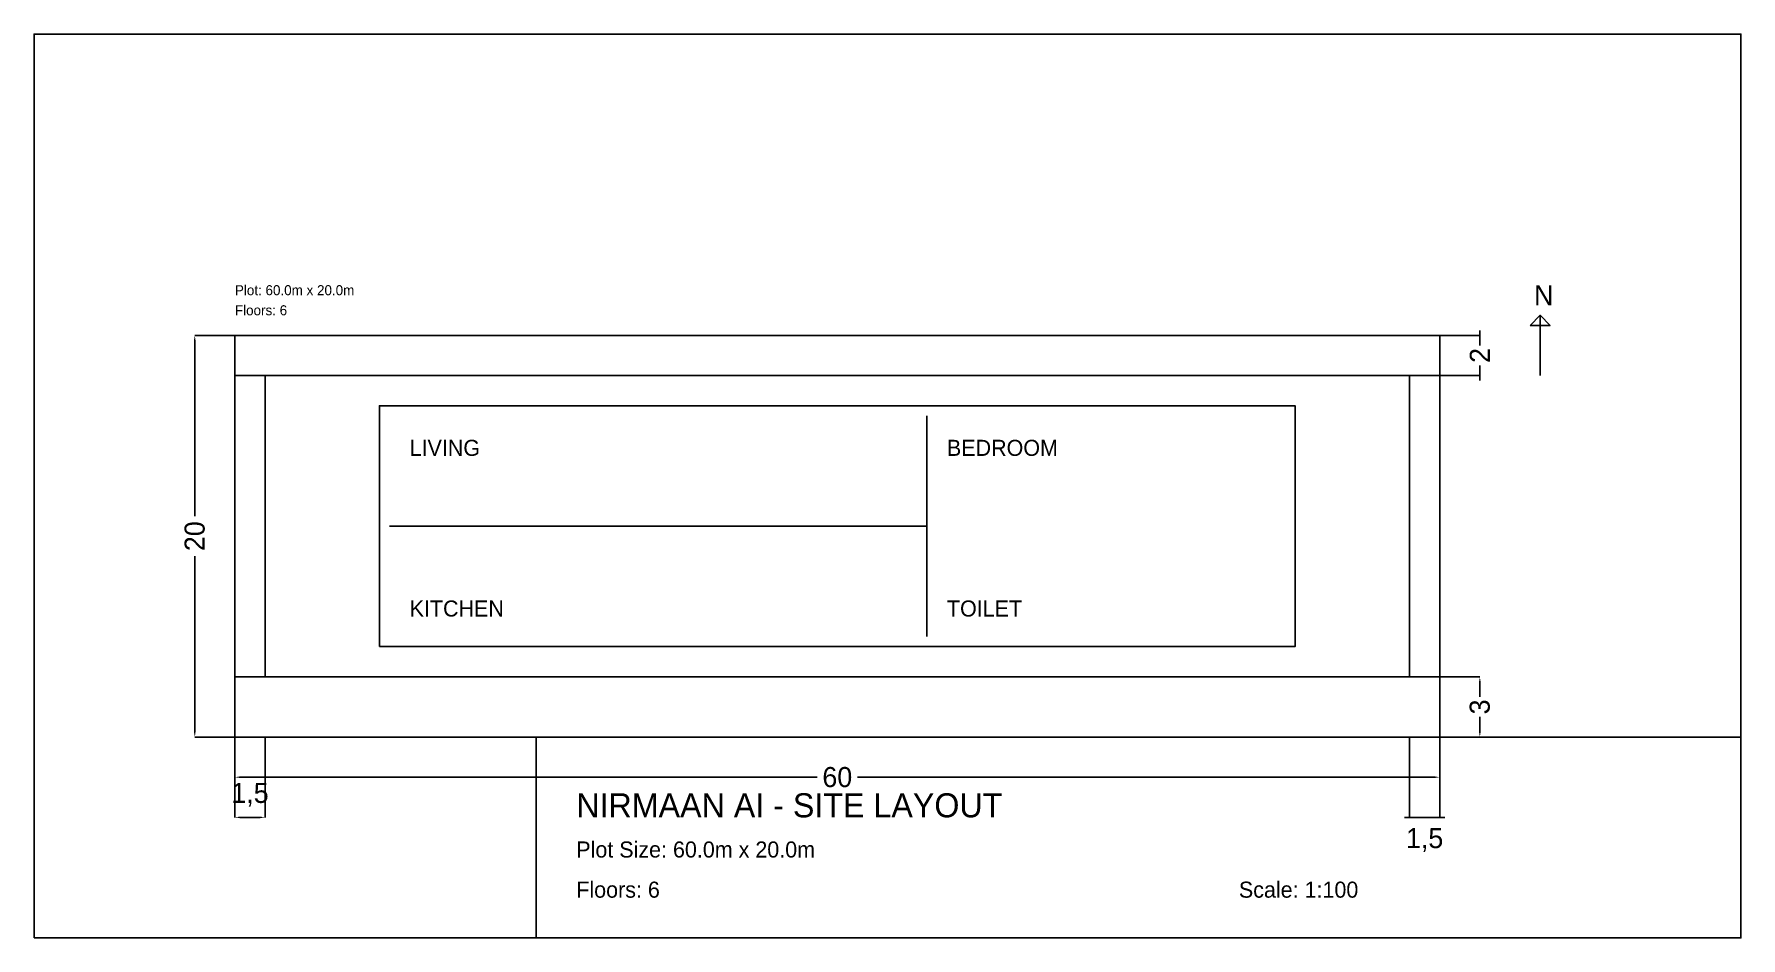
# Model space of a CAD drawing. Header units: metres. Extents: x -10 to 75, y -10 to 35.
import ezdxf

# ---------------------------------------------------------------- set-up
doc = ezdxf.new("R2010")
doc.units = ezdxf.units.M
for name, color, linetype in [('BUILDING', 1, 'Continuous'), ('PLOT', 7, 'Continuous'), ('SETBACK', 3, 'Continuous'), ('TEXT', 5, 'Continuous')]:
    doc.layers.add(name, color=color, linetype=linetype)
doc.dimstyles.get("Standard").update_dxf_attribs({"dimtxt": 2.5, "dimasz": 2.5, "dimexe": 1.25, "dimexo": 0.625, "dimtad": 1, "dimcen": 2.5, "dimazin": 3, "dimtfac": 1, "dimtmove": 0, "dimatfit": 3})

# ---------------------------------------------------------------- blocks, each defined once
blk = doc.blocks.new('_CLOSEDFILLED')
at = {"color": 0, "linetype": 'BYBLOCK'}
blk.add_solid([(-1, 0.16), (0, 0), (-1, -0.16)], dxfattribs=at)
blk = doc.blocks.new('*D1')
for p, q in [((0, 0), (0, -2)), ((60, 0), (60, -2)), ((0.25, -2), (29, -2)), ((31, -2), (59.75, -2))]:
    blk.add_line(p, q)
at = {"layer": 'Defpoints'}
for p in [(0, 0), (60, 0), (0, -2)]:
    blk.add_point(p, dxfattribs=at)
at = {"layer": 'TEXT', "xscale": 0.25, "yscale": 0.25, "rotation": 180}
blk.add_blockref('_CLOSEDFILLED', (0, -2), dxfattribs=at)
at = {"layer": 'TEXT', "xscale": 0.25, "yscale": 0.25}
blk.add_blockref('_CLOSEDFILLED', (60, -2), dxfattribs=at)
at = {"layer": 'TEXT', "insert": (30, -2), "char_height": 1, "attachment_point": 5}
blk.add_mtext('60', dxfattribs=at)
blk = doc.blocks.new('*D2')
for p, q in [((0, 20), (-2, 20)), ((-2, 11), (-2, 19.75)), ((-2, 0.25), (-2, 9)), ((0, 0), (-2, 0))]:
    blk.add_line(p, q)
at = {"layer": 'Defpoints'}
for p in [(0, 20), (-2, 0), (0, 0)]:
    blk.add_point(p, dxfattribs=at)
at = {"layer": 'TEXT', "xscale": 0.25, "yscale": 0.25}
for p, rotation in [((-2, 20), 90), ((-2, 0), 270)]:
    blk.add_blockref('_CLOSEDFILLED', p, dxfattribs=dict(at, rotation=rotation))
at = {"layer": 'TEXT', "insert": (-2, 10), "char_height": 1, "attachment_point": 5, "rotation": 90}
blk.add_mtext('20', dxfattribs=at)
blk = doc.blocks.new('*D3')
for p, q in [((0, 3), (62, 3)), ((62, 2), (62, 2.75)), ((62, 0.25), (62, 1)), ((0, 0), (62, 0))]:
    blk.add_line(p, q)
at = {"layer": 'Defpoints'}
for p in [(0, 3), (0, 0), (62, 0)]:
    blk.add_point(p, dxfattribs=at)
at = {"layer": 'TEXT', "xscale": 0.25, "yscale": 0.25}
for p, rotation in [((62, 3), 90), ((62, 0), 270)]:
    blk.add_blockref('_CLOSEDFILLED', p, dxfattribs=dict(at, rotation=rotation))
at = {"layer": 'TEXT', "insert": (62, 1.5), "char_height": 1, "attachment_point": 5, "rotation": 90}
blk.add_mtext('3', dxfattribs=at)
blk = doc.blocks.new('*D4')
for p, q in [((0, 20), (62, 20)), ((62, 20.25), (62, 19.5)), ((0, 18), (62, 18)), ((62, 18.5), (62, 17.75))]:
    blk.add_line(p, q)
at = {"layer": 'Defpoints'}
for p in [(0, 20), (62, 20), (0, 18)]:
    blk.add_point(p, dxfattribs=at)
at = {"layer": 'TEXT', "xscale": 0.25, "yscale": 0.25}
for p, rotation in [((62, 20), 270), ((62, 18), 90)]:
    blk.add_blockref('_CLOSEDFILLED', p, dxfattribs=dict(at, rotation=rotation))
at = {"layer": 'TEXT', "insert": (62, 19), "char_height": 1, "attachment_point": 5, "rotation": 90}
blk.add_mtext('2', dxfattribs=at)
blk = doc.blocks.new('*D5')
for p, q in [((0, 0), (0, -4)), ((1.5, 0), (1.5, -4)), ((0.25, -4), (1.25, -4))]:
    blk.add_line(p, q)
at = {"layer": 'Defpoints'}
for p in [(0, 0), (1.5, 0), (0, -4)]:
    blk.add_point(p, dxfattribs=at)
at = {"layer": 'TEXT', "xscale": 0.25, "yscale": 0.25, "rotation": 180}
blk.add_blockref('_CLOSEDFILLED', (0, -4), dxfattribs=at)
at = {"layer": 'TEXT', "xscale": 0.25, "yscale": 0.25}
blk.add_blockref('_CLOSEDFILLED', (1.5, -4), dxfattribs=at)
at = {"layer": 'TEXT', "insert": (0.75, -2.875), "char_height": 1, "attachment_point": 5}
blk.add_mtext('1,5', dxfattribs=at)
blk = doc.blocks.new('*D6')
for p, q in [((58.5, 0), (58.5, -4)), ((60, 0), (60, -4)), ((60.25, -4), (58.25, -4))]:
    blk.add_line(p, q)
at = {"layer": 'Defpoints'}
for p in [(58.5, 0), (60, 0), (60, -4)]:
    blk.add_point(p, dxfattribs=at)
at = {"layer": 'TEXT', "xscale": 0.25, "yscale": 0.25}
blk.add_blockref('_CLOSEDFILLED', (58.5, -4), dxfattribs=at)
at = {"layer": 'TEXT', "xscale": 0.25, "yscale": 0.25, "rotation": 180}
blk.add_blockref('_CLOSEDFILLED', (60, -4), dxfattribs=at)
at = {"layer": 'TEXT', "insert": (59.25, -5.125), "char_height": 1, "attachment_point": 5}
blk.add_mtext('1,5', dxfattribs=at)

msp = doc.modelspace()

# ---------------------------------------------------------------- linework, layer by layer
at = {"layer": 'BUILDING'}
for p, q in [((34.46, 5), (34.46, 16)), ((7.7, 10.5), (34.46, 10.5))]:
    msp.add_line(p, q, dxfattribs=at)
msp.add_lwpolyline([(7.2, 4.5), (52.8, 4.5), (52.8, 16.5), (7.2, 16.5), (7.2, 4.5)], dxfattribs=at)
at = {"layer": 'PLOT'}
for points in [[(-10, -10), (75, -10), (75, 35), (-10, 35), (-10, -10)], [(0, 0), (60, 0), (60, 20), (0, 20), (0, 0)], [(15, -10), (75, -10), (75, 0), (15, 0), (15, -10)]]:
    msp.add_lwpolyline(points, dxfattribs=at)
at = {"layer": 'SETBACK'}
msp.add_lwpolyline([(1.5, 3), (58.5, 3), (58.5, 18), (1.5, 18), (1.5, 3)], dxfattribs=at)
at = {"layer": 'TEXT'}
msp.add_line((65, 18), (65, 21), dxfattribs=at)
msp.add_lwpolyline([(64.5, 20.5), (65, 21), (65.5, 20.5), (64.5, 20.5)], dxfattribs=at)

# ---------------------------------------------------------------- texts
for s, height, p in [('Plot: 60.0m x 20.0m', 0.5, (0, 22)), ('N', 1, (64.7, 21.5)), ('Floors: 6', 0.5, (0, 21)), ('LIVING', 0.8, (8.7, 14)), ('BEDROOM', 0.8, (35.46, 14)), ('KITCHEN', 0.8, (8.7, 6)), ('TOILET', 0.8, (35.46, 6)), ('NIRMAAN AI - SITE LAYOUT', 1.2, (17, -4)), ('Plot Size: 60.0m x 20.0m', 0.8, (17, -6)), ('Floors: 6', 0.8, (17, -8)), ('Scale: 1:100', 0.8, (50, -8))]:
    msp.add_text(s, height=height, dxfattribs=at).set_placement(p)

# ---------------------------------------------------------------- dimensions: what is measured, and where the dimension line sits
for base, p1, p2, picture, middle in [((-2, 0), (0, 0), (0, 20), '*D2', (-2, 10)), ((62, 20), (0, 20), (0, 18), '*D4', (62, 19)), ((62, 0), (0, 0), (0, 3), '*D3', (62, 1.5))]:
    dim = msp.add_linear_dim(base=base, p1=p1, p2=p2, angle=90, dimstyle='Standard', dxfattribs=at)
    dim.commit()
    dim.dimension.update_dxf_attribs({"geometry": picture, "text_midpoint": middle})
for base, p1, p2, picture, middle in [((0, -4), (0, 0), (1.5, 0), '*D5', (0.75, -2.875)), ((0, -2), (0, 0), (60, 0), '*D1', (30, -2)), ((60, -4), (60, 0), (58.5, 0), '*D6', (59.25, -5.125))]:
    dim = msp.add_linear_dim(base=base, p1=p1, p2=p2, dimstyle='Standard', dxfattribs=at)
    dim.commit()
    dim.dimension.update_dxf_attribs({"geometry": picture, "text_midpoint": middle})

doc.saveas('drawing.dxf')
